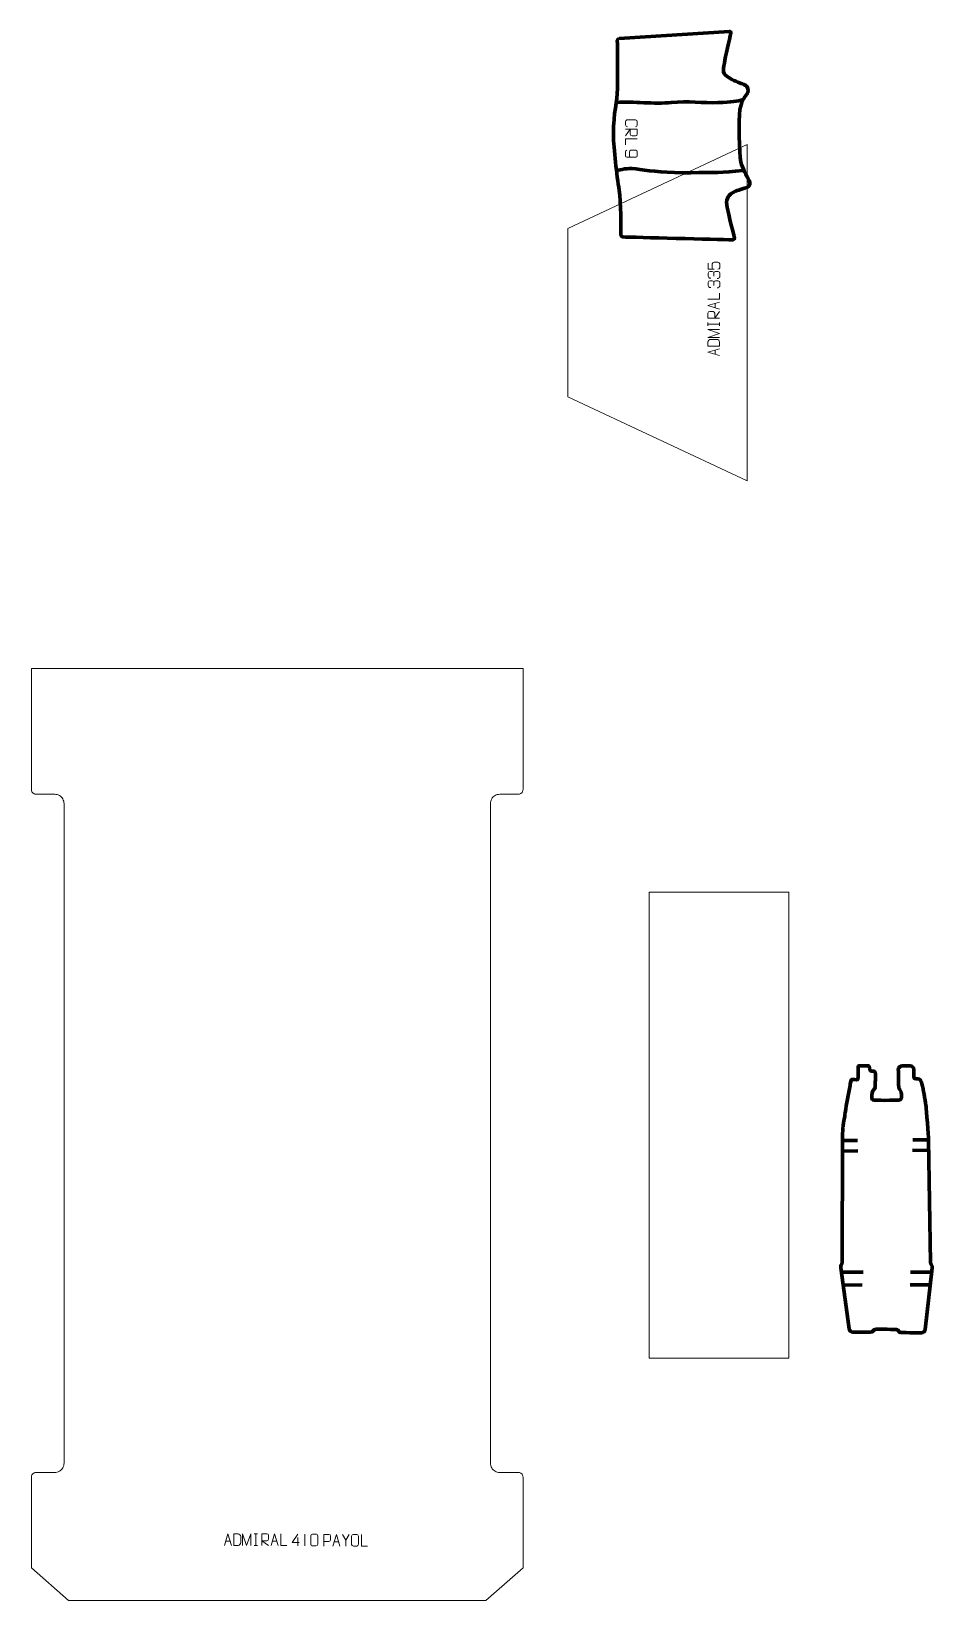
# Model space of a CAD drawing. Header units: millimetres. Extents: x 0 to 1934, y 0 to 3367.
import ezdxf

# ---------------------------------------------------------------- set-up
doc = ezdxf.new("R2010")
doc.units = ezdxf.units.MM

msp = doc.modelspace()

# ---------------------------------------------------------------- linework, layer by layer
at = {"layer": 'layer 1', "color": 250, "lineweight": 9}
for points, knots in [([(1278.8, 3162.1), (1276.5, 3162.2), (1275, 3163.9), (1275, 3166.1), (1275, 3166.1), (1275, 3168.4), (1275, 3170.7), (1275, 3173.1), (1275, 3173.1), (1274.9, 3175), (1276.8, 3177), (1278.8, 3176.9), (1278.8, 3176.9), (1284.6, 3176.9), (1290.3, 3176.9), (1296.1, 3176.9), (1296.1, 3176.9), (1298.2, 3176.9), (1300, 3175.2), (1300, 3173), (1300, 3173), (1300, 3170.7), (1300, 3168.4), (1300, 3166.1), (1300, 3166.1), (1300, 3164.1), (1298.5, 3162.1), (1296.1, 3162.1)], [0, 0, 0, 0, 0.125, 0.125, 0.125, 0.125, 0.25, 0.25, 0.25, 0.25, 0.375, 0.375, 0.375, 0.375, 0.5, 0.5, 0.5, 0.5, 0.625, 0.625, 0.625, 0.625, 0.75, 0.75, 0.75, 0.75, 1, 1, 1, 1]), ([(1275, 3156.9), (1275, 3156.9), (1299.9, 3156.9), (1299.9, 3156.9), (1299.9, 3156.9), (1299.9, 3153.3), (1299.9, 3149.7), (1299.9, 3146.2), (1299.9, 3146.2), (1299.9, 3143.8), (1298.4, 3142.3), (1296, 3142.3), (1296, 3142.3), (1294, 3142.3), (1290.9, 3142.3), (1288.9, 3142.3), (1288.9, 3142.3), (1287, 3142.3), (1285.1, 3144.1), (1285.1, 3146.1), (1285.1, 3146.1), (1285.1, 3146.1), (1285.1, 3156.9), (1285.1, 3156.9), (1285.1, 3156.9), (1285.1, 3156.9), (1275, 3142.3), (1275, 3142.3)], [0, 0, 0, 0, 0.125, 0.125, 0.125, 0.125, 0.25, 0.25, 0.25, 0.25, 0.375, 0.375, 0.375, 0.375, 0.5, 0.5, 0.5, 0.5, 0.625, 0.625, 0.625, 0.625, 0.75, 0.75, 0.75, 0.75, 1, 1, 1, 1]), ([(1275, 3123.1), (1275, 3123.1), (1275, 3136.1), (1275, 3136.1), (1275, 3136.1), (1275, 3136.1), (1299.9, 3136.1), (1299.9, 3136.1)], [0, 0, 0, 0, 0.333333, 0.333333, 0.333333, 0.333333, 1, 1, 1, 1]), ([(1277.9, 3111.5), (1276.6, 3111.5), (1274.9, 3110.1), (1275, 3108.6), (1275, 3108.6), (1275, 3105.6), (1275, 3102.6), (1275, 3099.6), (1275, 3099.6), (1274.9, 3098.4), (1276.4, 3096.7), (1277.9, 3096.7), (1277.9, 3096.7), (1284.3, 3096.7), (1290.6, 3096.7), (1297, 3096.7), (1297, 3096.7), (1298.2, 3096.7), (1299.9, 3098.4), (1300, 3099.6), (1300, 3099.6), (1300, 3102.6), (1300, 3105.6), (1300, 3108.6), (1300, 3108.6), (1299.9, 3109.8), (1298.3, 3111.5), (1297, 3111.5), (1297, 3111.5), (1293.4, 3111.5), (1289.8, 3111.5), (1286.2, 3111.5), (1286.2, 3111.5), (1284.8, 3111.5), (1283.3, 3109.9), (1283.3, 3108.6), (1283.3, 3108.6), (1283.3, 3105.6), (1283.3, 3102.6), (1283.3, 3099.6), (1283.3, 3099.6), (1283.3, 3098.3), (1284.8, 3096.6), (1286.3, 3096.7)], [0, 0, 0, 0, 0.083333, 0.083333, 0.083333, 0.083333, 0.166667, 0.166667, 0.166667, 0.166667, 0.25, 0.25, 0.25, 0.25, 0.333333, 0.333333, 0.333333, 0.333333, 0.416667, 0.416667, 0.416667, 0.416667, 0.5, 0.5, 0.5, 0.5, 0.583333, 0.583333, 0.583333, 0.583333, 0.666667, 0.666667, 0.666667, 0.666667, 0.75, 0.75, 0.75, 0.75, 0.833333, 0.833333, 0.833333, 0.833333, 1, 1, 1, 1]), ([(1452.6, 2869.3), (1452.6, 2869.3), (1452.6, 2856.4), (1452.6, 2856.4), (1452.6, 2856.4), (1456.8, 2856.4), (1461, 2856.4), (1465.2, 2856.4), (1465.2, 2856.4), (1461.9, 2856.4), (1460.9, 2858), (1460.8, 2860.8), (1460.8, 2860.8), (1460.8, 2863.3), (1460.8, 2865.7), (1460.8, 2868.2), (1460.8, 2868.2), (1460.8, 2869.8), (1463.2, 2871.3), (1465.2, 2871.3), (1465.2, 2871.3), (1467.8, 2871.3), (1470.4, 2871.3), (1473, 2871.3), (1473, 2871.3), (1475, 2871.4), (1477.4, 2869.9), (1477.5, 2868.2), (1477.5, 2868.2), (1477.5, 2866.3), (1477.5, 2861.4), (1477.5, 2859.4), (1477.5, 2859.4), (1477.5, 2857.6), (1475.5, 2856.5), (1473, 2856.5)], [0, 0, 0, 0, 0.1, 0.1, 0.1, 0.1, 0.2, 0.2, 0.2, 0.2, 0.3, 0.3, 0.3, 0.3, 0.4, 0.4, 0.4, 0.4, 0.5, 0.5, 0.5, 0.5, 0.6, 0.6, 0.6, 0.6, 0.7, 0.7, 0.7, 0.7, 0.8, 0.8, 0.8, 0.8, 1, 1, 1, 1]), ([(1458.2, 2836.9), (1458.2, 2836.9), (1456.3, 2836.9), (1456.3, 2836.9), (1456.3, 2836.9), (1454.6, 2836.9), (1452.5, 2839.5), (1452.5, 2841.6), (1452.5, 2841.6), (1452.5, 2843.6), (1452.5, 2845.7), (1452.5, 2847.8), (1452.5, 2847.8), (1452.5, 2850), (1454.3, 2851.6), (1456.2, 2851.6), (1456.2, 2851.6), (1457.7, 2851.6), (1459.1, 2851.6), (1460.5, 2851.6), (1460.5, 2851.6), (1462.2, 2851.6), (1464.4, 2850), (1464.4, 2847.8), (1464.4, 2847.8), (1464.4, 2850), (1466.2, 2851.6), (1468.3, 2851.6), (1468.3, 2851.6), (1470.1, 2851.6), (1471.9, 2851.6), (1473.6, 2851.6), (1473.6, 2851.6), (1475.7, 2851.6), (1477.5, 2849.6), (1477.5, 2847.8), (1477.5, 2847.8), (1477.5, 2845.7), (1477.5, 2843.6), (1477.5, 2841.6), (1477.5, 2841.6), (1477.4, 2839.4), (1475, 2836.9), (1473.6, 2836.8), (1473.6, 2836.8), (1473.6, 2836.8), (1471.7, 2836.8), (1471.7, 2836.8)], [0, 0, 0, 0, 0.076923, 0.076923, 0.076923, 0.076923, 0.153846, 0.153846, 0.153846, 0.153846, 0.230769, 0.230769, 0.230769, 0.230769, 0.307692, 0.307692, 0.307692, 0.307692, 0.384615, 0.384615, 0.384615, 0.384615, 0.461538, 0.461538, 0.461538, 0.461538, 0.538462, 0.538462, 0.538462, 0.538462, 0.615385, 0.615385, 0.615385, 0.615385, 0.692308, 0.692308, 0.692308, 0.692308, 0.769231, 0.769231, 0.769231, 0.769231, 0.846154, 0.846154, 0.846154, 0.846154, 1, 1, 1, 1]), ([(1458.2, 2816.9), (1458.2, 2816.9), (1456.3, 2816.9), (1456.3, 2816.9), (1456.3, 2816.9), (1454.6, 2816.9), (1452.5, 2819.5), (1452.5, 2821.6), (1452.5, 2821.6), (1452.5, 2823.6), (1452.5, 2825.7), (1452.5, 2827.8), (1452.5, 2827.8), (1452.5, 2830), (1454.3, 2831.6), (1456.2, 2831.6), (1456.2, 2831.6), (1457.7, 2831.6), (1459.1, 2831.6), (1460.5, 2831.6), (1460.5, 2831.6), (1462.2, 2831.6), (1464.4, 2830), (1464.4, 2827.8), (1464.4, 2827.8), (1464.4, 2830), (1466.2, 2831.6), (1468.3, 2831.6), (1468.3, 2831.6), (1470.1, 2831.6), (1471.9, 2831.6), (1473.6, 2831.6), (1473.6, 2831.6), (1475.7, 2831.6), (1477.5, 2829.6), (1477.5, 2827.8), (1477.5, 2827.8), (1477.5, 2825.7), (1477.5, 2823.6), (1477.5, 2821.6), (1477.5, 2821.6), (1477.4, 2819.4), (1475, 2816.9), (1473.6, 2816.8), (1473.6, 2816.8), (1473.6, 2816.8), (1471.7, 2816.8), (1471.7, 2816.8)], [0, 0, 0, 0, 0.076923, 0.076923, 0.076923, 0.076923, 0.153846, 0.153846, 0.153846, 0.153846, 0.230769, 0.230769, 0.230769, 0.230769, 0.307692, 0.307692, 0.307692, 0.307692, 0.384615, 0.384615, 0.384615, 0.384615, 0.461538, 0.461538, 0.461538, 0.461538, 0.538462, 0.538462, 0.538462, 0.538462, 0.615385, 0.615385, 0.615385, 0.615385, 0.692308, 0.692308, 0.692308, 0.692308, 0.769231, 0.769231, 0.769231, 0.769231, 0.846154, 0.846154, 0.846154, 0.846154, 1, 1, 1, 1]), ([(1476.7, 2804.9), (1476.7, 2804.9), (1476.7, 2792), (1476.7, 2792), (1476.7, 2792), (1476.7, 2792), (1451.8, 2792), (1451.8, 2792)], [0, 0, 0, 0, 0.333333, 0.333333, 0.333333, 0.333333, 1, 1, 1, 1]), ([(1476.7, 2771), (1476.7, 2771), (1451.8, 2778.3), (1451.8, 2778.3), (1451.8, 2778.3), (1451.8, 2778.3), (1476.7, 2785.9), (1476.7, 2785.9)], [0, 0, 0, 0, 0.333333, 0.333333, 0.333333, 0.333333, 1, 1, 1, 1]), ([(1476.7, 2751.1), (1476.7, 2751.1), (1451.8, 2751.1), (1451.8, 2751.1), (1451.8, 2751.1), (1451.8, 2754.7), (1451.8, 2758.3), (1451.8, 2761.9), (1451.8, 2761.9), (1451.8, 2764.2), (1453.3, 2765.8), (1455.7, 2765.8), (1455.7, 2765.8), (1457.7, 2765.8), (1460.7, 2765.8), (1462.8, 2765.8), (1462.8, 2765.8), (1464.7, 2765.8), (1466.6, 2763.9), (1466.6, 2761.9), (1466.6, 2761.9), (1466.6, 2761.9), (1466.6, 2751.1), (1466.6, 2751.1), (1466.6, 2751.1), (1466.6, 2751.1), (1476.7, 2765.7), (1476.7, 2765.7)], [0, 0, 0, 0, 0.125, 0.125, 0.125, 0.125, 0.25, 0.25, 0.25, 0.25, 0.375, 0.375, 0.375, 0.375, 0.5, 0.5, 0.5, 0.5, 0.625, 0.625, 0.625, 0.625, 0.75, 0.75, 0.75, 0.75, 1, 1, 1, 1]), ([(1476.7, 2709.6), (1476.7, 2709.6), (1451.8, 2709.6), (1451.8, 2709.6), (1451.8, 2709.6), (1451.8, 2709.6), (1476.7, 2718.5), (1476.7, 2718.5), (1476.7, 2718.5), (1476.7, 2718.5), (1451.8, 2727.3), (1451.8, 2727.3), (1451.8, 2727.3), (1451.8, 2727.3), (1476.7, 2727.3), (1476.7, 2727.3)], [0, 0, 0, 0, 0.2, 0.2, 0.2, 0.2, 0.4, 0.4, 0.4, 0.4, 0.6, 0.6, 0.6, 0.6, 1, 1, 1, 1]), ([(1476.7, 2691), (1476.7, 2693.4), (1476.7, 2698.3), (1476.7, 2700.6), (1476.7, 2700.6), (1476.8, 2702.6), (1473.3, 2705.9), (1471.3, 2705.9), (1471.3, 2705.9), (1465.5, 2705.9), (1463.3, 2705.9), (1457.5, 2705.9), (1457.5, 2705.9), (1455.4, 2705.9), (1451.7, 2702.5), (1451.8, 2700.3), (1451.8, 2700.3), (1451.8, 2698), (1451.8, 2693.3), (1451.8, 2691), (1451.8, 2691), (1457.5, 2691), (1470.9, 2691), (1476.7, 2691)], [0, 0, 0, 0, 0.142857, 0.142857, 0.142857, 0.142857, 0.285714, 0.285714, 0.285714, 0.285714, 0.428571, 0.428571, 0.428571, 0.428571, 0.571429, 0.571429, 0.571429, 0.571429, 0.714286, 0.714286, 0.714286, 0.714286, 1, 1, 1, 1]), ([(1476.7, 2671), (1476.7, 2671), (1451.8, 2678.3), (1451.8, 2678.3), (1451.8, 2678.3), (1451.8, 2678.3), (1476.7, 2685.9), (1476.7, 2685.9)], [0, 0, 0, 0, 0.333333, 0.333333, 0.333333, 0.333333, 1, 1, 1, 1]), ([(414.3, 118.5), (414.3, 118.5), (421.7, 143.5), (421.7, 143.5), (421.7, 143.5), (421.7, 143.5), (429.2, 118.5), (429.2, 118.5)], [0, 0, 0, 0, 0.333333, 0.333333, 0.333333, 0.333333, 1, 1, 1, 1]), ([(434.4, 118.5), (436.7, 118.5), (441.7, 118.5), (444, 118.5), (444, 118.5), (445.9, 118.4), (449.2, 121.9), (449.2, 124), (449.2, 124), (449.2, 129.7), (449.2, 131.9), (449.2, 137.7), (449.2, 137.7), (449.2, 139.8), (445.8, 143.5), (443.7, 143.5), (443.7, 143.5), (441.4, 143.5), (436.6, 143.5), (434.3, 143.5), (434.3, 143.5), (434.3, 137.7), (434.4, 124.3), (434.4, 118.5)], [0, 0, 0, 0, 0.142857, 0.142857, 0.142857, 0.142857, 0.285714, 0.285714, 0.285714, 0.285714, 0.428571, 0.428571, 0.428571, 0.428571, 0.571429, 0.571429, 0.571429, 0.571429, 0.714286, 0.714286, 0.714286, 0.714286, 1, 1, 1, 1]), ([(452.9, 118.5), (452.9, 118.5), (452.9, 143.5), (452.9, 143.5), (452.9, 143.5), (452.9, 143.5), (461.9, 118.5), (461.9, 118.5), (461.9, 118.5), (461.9, 118.5), (470.6, 143.5), (470.6, 143.5), (470.6, 143.5), (470.6, 143.5), (470.6, 118.5), (470.6, 118.5)], [0, 0, 0, 0, 0.2, 0.2, 0.2, 0.2, 0.4, 0.4, 0.4, 0.4, 0.6, 0.6, 0.6, 0.6, 1, 1, 1, 1]), ([(494.4, 118.5), (494.4, 118.5), (494.4, 143.5), (494.4, 143.5), (494.4, 143.5), (498, 143.5), (501.6, 143.5), (505.2, 143.5), (505.2, 143.5), (507.6, 143.4), (509.1, 141.9), (509.1, 139.6), (509.1, 139.6), (509.1, 137.5), (509.1, 134.5), (509.1, 132.4), (509.1, 132.4), (509.1, 130.6), (507.3, 128.6), (505.3, 128.6), (505.3, 128.6), (505.3, 128.6), (494.4, 128.6), (494.4, 128.6), (494.4, 128.6), (494.4, 128.6), (509.1, 118.5), (509.1, 118.5)], [0, 0, 0, 0, 0.125, 0.125, 0.125, 0.125, 0.25, 0.25, 0.25, 0.25, 0.375, 0.375, 0.375, 0.375, 0.5, 0.5, 0.5, 0.5, 0.625, 0.625, 0.625, 0.625, 0.75, 0.75, 0.75, 0.75, 1, 1, 1, 1]), ([(514.3, 118.5), (514.3, 118.5), (521.7, 143.5), (521.7, 143.5), (521.7, 143.5), (521.7, 143.5), (529.2, 118.5), (529.2, 118.5)], [0, 0, 0, 0, 0.333333, 0.333333, 0.333333, 0.333333, 1, 1, 1, 1]), ([(548.2, 118.5), (548.2, 118.5), (535.3, 118.5), (535.3, 118.5), (535.3, 118.5), (535.3, 118.5), (535.3, 143.5), (535.3, 143.5)], [0, 0, 0, 0, 0.333333, 0.333333, 0.333333, 0.333333, 1, 1, 1, 1]), ([(574.5, 124.5), (574.5, 124.5), (559.7, 124.5), (559.7, 124.5), (559.7, 124.5), (559.7, 124.5), (571.5, 142.5), (571.5, 142.5)], [0, 0, 0, 0, 0.333333, 0.333333, 0.333333, 0.333333, 1, 1, 1, 1]), ([(603.5, 142.5), (605.9, 142.5), (608.2, 142.5), (610.6, 142.5), (610.6, 142.5), (612.6, 142.6), (614.6, 141.1), (614.6, 138.6), (614.6, 138.6), (614.6, 132.9), (614.6, 127.1), (614.6, 121.4), (614.6, 121.4), (614.5, 119), (612.8, 117.5), (610.6, 117.5), (610.6, 117.5), (608.2, 117.5), (605.9, 117.5), (603.5, 117.5), (603.5, 117.5), (601.5, 117.4), (599.5, 119.3), (599.5, 121.3), (599.5, 121.3), (599.5, 127.1), (599.5, 132.9), (599.5, 138.7), (599.5, 138.7), (599.5, 140.8), (601.3, 142.5), (603.5, 142.5)], [0, 0, 0, 0, 0.111111, 0.111111, 0.111111, 0.111111, 0.222222, 0.222222, 0.222222, 0.222222, 0.333333, 0.333333, 0.333333, 0.333333, 0.444444, 0.444444, 0.444444, 0.444444, 0.555556, 0.555556, 0.555556, 0.555556, 0.666667, 0.666667, 0.666667, 0.666667, 0.777778, 0.777778, 0.777778, 0.777778, 1, 1, 1, 1]), ([(627.3, 116.9), (627.3, 116.9), (627.3, 141.9), (627.3, 141.9), (627.3, 141.9), (630.9, 141.9), (634.5, 141.9), (638.1, 141.9), (638.1, 141.9), (640.4, 141.9), (642, 140.4), (642, 138), (642, 138), (642, 136), (642, 132.9), (642, 130.9), (642, 130.9), (642, 129), (640.1, 127.1), (638.1, 127), (638.1, 127), (638.1, 127), (627.3, 127), (627.3, 127)], [0, 0, 0, 0, 0.142857, 0.142857, 0.142857, 0.142857, 0.285714, 0.285714, 0.285714, 0.285714, 0.428571, 0.428571, 0.428571, 0.428571, 0.571429, 0.571429, 0.571429, 0.571429, 0.714286, 0.714286, 0.714286, 0.714286, 1, 1, 1, 1]), ([(647.2, 116.9), (647.2, 116.9), (654.5, 141.9), (654.5, 141.9), (654.5, 141.9), (654.5, 141.9), (662.1, 116.9), (662.1, 116.9)], [0, 0, 0, 0, 0.333333, 0.333333, 0.333333, 0.333333, 1, 1, 1, 1]), ([(682, 141.9), (682, 141.9), (674.6, 130), (674.6, 130), (674.6, 130), (674.6, 130), (674.6, 116.9), (674.6, 116.9)], [0, 0, 0, 0, 0.333333, 0.333333, 0.333333, 0.333333, 1, 1, 1, 1]), ([(691.1, 141.9), (693.4, 141.9), (695.8, 141.9), (698.1, 141.9), (698.1, 141.9), (700, 141.9), (702, 140.4), (702.1, 138), (702.1, 138), (702.1, 132.3), (702.1, 126.5), (702.1, 120.8), (702.1, 120.8), (701.9, 118.4), (700.2, 117), (698.1, 116.9), (698.1, 116.9), (695.8, 116.9), (693.4, 116.9), (691.1, 116.9), (691.1, 116.9), (689.2, 116.8), (687.2, 118.7), (687.2, 120.7), (687.2, 120.7), (687.2, 126.5), (687.2, 132.3), (687.2, 138), (687.2, 138), (687.2, 140.2), (689, 141.9), (691.1, 141.9)], [0, 0, 0, 0, 0.111111, 0.111111, 0.111111, 0.111111, 0.222222, 0.222222, 0.222222, 0.222222, 0.333333, 0.333333, 0.333333, 0.333333, 0.444444, 0.444444, 0.444444, 0.444444, 0.555556, 0.555556, 0.555556, 0.555556, 0.666667, 0.666667, 0.666667, 0.666667, 0.777778, 0.777778, 0.777778, 0.777778, 1, 1, 1, 1]), ([(721.1, 116.9), (721.1, 116.9), (708.2, 116.9), (708.2, 116.9), (708.2, 116.9), (708.2, 116.9), (708.2, 141.9), (708.2, 141.9)], [0, 0, 0, 0, 0.333333, 0.333333, 0.333333, 0.333333, 1, 1, 1, 1])]:
    msp.add_open_spline(points, degree=3, knots=knots, dxfattribs=at)
at = {"layer": 'layer 1', "color": 242, "lineweight": 9}
for points, knots in [([(1151, 2582.4), (1151, 2582.4), (1151, 2943.9), (1151, 2943.9), (1151, 2943.9), (1151, 2943.9), (1536, 3124.1), (1536, 3124.1), (1536, 3124.1), (1536, 3124.1), (1536, 2402.2), (1536, 2402.2), (1536, 2402.2), (1536, 2402.2), (1151, 2582.4), (1151, 2582.4)], [0, 0, 0, 0, 0.2, 0.2, 0.2, 0.2, 0.4, 0.4, 0.4, 0.4, 0.6, 0.6, 0.6, 0.6, 1, 1, 1, 1]), ([(1050, 273.7), (1050, 273.7), (1051.1, 272.9), (1051.1, 272.9), (1051.1, 272.9), (1051.1, 272.9), (1052.1, 272.1), (1052.1, 272.1), (1052.1, 272.1), (1052.1, 272.1), (1052.9, 271.1), (1052.9, 271.1), (1052.9, 271.1), (1052.9, 271.1), (1053.7, 270), (1053.7, 270), (1053.7, 270), (1053.7, 270), (1054.2, 268.8), (1054.2, 268.8), (1054.2, 268.8), (1054.2, 268.8), (1054.7, 267.6), (1054.7, 267.6), (1054.7, 267.6), (1054.7, 267.6), (1054.9, 266.3), (1054.9, 266.3), (1054.9, 266.3), (1054.9, 266.3), (1055, 265), (1055, 265), (1055, 265), (1055, 265), (1055, 70), (1055, 70), (1055, 70), (1055, 70), (975, 0), (975, 0), (975, 0), (975, 0), (80, 0), (80, 0), (80, 0), (80, 0), (0, 70), (0, 70), (0, 70), (0, 70), (0, 265), (0, 265), (0, 265), (0, 265), (0.1, 266.3), (0.1, 266.3), (0.1, 266.3), (0.1, 266.3), (0.3, 267.6), (0.3, 267.6), (0.3, 267.6), (0.3, 267.6), (0.8, 268.8), (0.8, 268.8), (0.8, 268.8), (0.8, 268.8), (1.3, 270), (1.3, 270), (1.3, 270), (1.3, 270), (2.1, 271.1), (2.1, 271.1), (2.1, 271.1), (2.1, 271.1), (2.9, 272.1), (2.9, 272.1), (2.9, 272.1), (2.9, 272.1), (3.9, 272.9), (3.9, 272.9), (3.9, 272.9), (3.9, 272.9), (5, 273.7), (5, 273.7), (5, 273.7), (5, 273.7), (6.2, 274.2), (6.2, 274.2), (6.2, 274.2), (6.2, 274.2), (7.4, 274.7), (7.4, 274.7), (7.4, 274.7), (7.4, 274.7), (8.7, 274.9), (8.7, 274.9), (8.7, 274.9), (8.7, 274.9), (10, 275), (10, 275), (10, 275), (10, 275), (50, 275), (50, 275), (50, 275), (50, 275), (52.6, 275.2), (52.6, 275.2), (52.6, 275.2), (52.6, 275.2), (55.2, 275.7), (55.2, 275.7), (55.2, 275.7), (55.2, 275.7), (57.7, 276.5), (57.7, 276.5), (57.7, 276.5), (57.7, 276.5), (60, 277.7), (60, 277.7), (60, 277.7), (60, 277.7), (62.2, 279.1), (62.2, 279.1), (62.2, 279.1), (62.2, 279.1), (64.1, 280.9), (64.1, 280.9), (64.1, 280.9), (64.1, 280.9), (65.9, 282.8), (65.9, 282.8), (65.9, 282.8), (65.9, 282.8), (67.3, 285), (67.3, 285), (67.3, 285), (67.3, 285), (68.5, 287.3), (68.5, 287.3), (68.5, 287.3), (68.5, 287.3), (69.3, 289.8), (69.3, 289.8), (69.3, 289.8), (69.3, 289.8), (69.8, 292.4), (69.8, 292.4), (69.8, 292.4), (69.8, 292.4), (70, 295), (70, 295), (70, 295), (70, 295), (70, 1710), (70, 1710), (70, 1710), (70, 1710), (69.8, 1712.6), (69.8, 1712.6), (69.8, 1712.6), (69.8, 1712.6), (69.3, 1715.2), (69.3, 1715.2), (69.3, 1715.2), (69.3, 1715.2), (68.5, 1717.6), (68.5, 1717.6), (68.5, 1717.6), (68.5, 1717.6), (67.3, 1720), (67.3, 1720), (67.3, 1720), (67.3, 1720), (65.9, 1722.1), (65.9, 1722.1), (65.9, 1722.1), (65.9, 1722.1), (64.2, 1724.1), (64.2, 1724.1), (64.2, 1724.1), (64.2, 1724.1), (62.2, 1725.8), (62.2, 1725.8), (62.2, 1725.8), (62.2, 1725.8), (60.1, 1727.3), (60.1, 1727.3), (60.1, 1727.3), (60.1, 1727.3), (57.7, 1728.4), (57.7, 1728.4), (57.7, 1728.4), (57.7, 1728.4), (55.3, 1729.3), (55.3, 1729.3), (55.3, 1729.3), (55.3, 1729.3), (52.7, 1729.8), (52.7, 1729.8), (52.7, 1729.8), (52.7, 1729.8), (50.1, 1730), (50.1, 1730), (50.1, 1730), (50.1, 1730), (10, 1730), (10, 1730), (10, 1730), (10, 1730), (8.7, 1730.1), (8.7, 1730.1), (8.7, 1730.1), (8.7, 1730.1), (7.4, 1730.3), (7.4, 1730.3), (7.4, 1730.3), (7.4, 1730.3), (6.2, 1730.8), (6.2, 1730.8), (6.2, 1730.8), (6.2, 1730.8), (5, 1731.3), (5, 1731.3), (5, 1731.3), (5, 1731.3), (3.9, 1732.1), (3.9, 1732.1), (3.9, 1732.1), (3.9, 1732.1), (2.9, 1732.9), (2.9, 1732.9), (2.9, 1732.9), (2.9, 1732.9), (2.1, 1733.9), (2.1, 1733.9), (2.1, 1733.9), (2.1, 1733.9), (1.3, 1735), (1.3, 1735), (1.3, 1735), (1.3, 1735), (0.8, 1736.2), (0.8, 1736.2), (0.8, 1736.2), (0.8, 1736.2), (0.3, 1737.4), (0.3, 1737.4), (0.3, 1737.4), (0.3, 1737.4), (0.1, 1738.7), (0.1, 1738.7), (0.1, 1738.7), (0.1, 1738.7), (0, 1740), (0, 1740), (0, 1740), (0, 1740), (0, 2000), (0, 2000), (0, 2000), (0, 2000), (1055, 2000), (1055, 2000), (1055, 2000), (1055, 2000), (1055, 1740), (1055, 1740), (1055, 1740), (1055, 1740), (1054.9, 1738.7), (1054.9, 1738.7), (1054.9, 1738.7), (1054.9, 1738.7), (1054.7, 1737.4), (1054.7, 1737.4), (1054.7, 1737.4), (1054.7, 1737.4), (1054.2, 1736.2), (1054.2, 1736.2), (1054.2, 1736.2), (1054.2, 1736.2), (1053.7, 1735), (1053.7, 1735), (1053.7, 1735), (1053.7, 1735), (1052.9, 1733.9), (1052.9, 1733.9), (1052.9, 1733.9), (1052.9, 1733.9), (1052.1, 1732.9), (1052.1, 1732.9), (1052.1, 1732.9), (1052.1, 1732.9), (1051.1, 1732.1), (1051.1, 1732.1), (1051.1, 1732.1), (1051.1, 1732.1), (1050, 1731.3), (1050, 1731.3), (1050, 1731.3), (1050, 1731.3), (1048.8, 1730.8), (1048.8, 1730.8), (1048.8, 1730.8), (1048.8, 1730.8), (1047.6, 1730.3), (1047.6, 1730.3), (1047.6, 1730.3), (1047.6, 1730.3), (1046.3, 1730.1), (1046.3, 1730.1), (1046.3, 1730.1), (1046.3, 1730.1), (1045, 1730), (1045, 1730), (1045, 1730), (1045, 1730), (1004.9, 1730), (1004.9, 1730), (1004.9, 1730), (1004.9, 1730), (1002.3, 1729.8), (1002.3, 1729.8), (1002.3, 1729.8), (1002.3, 1729.8), (999.7, 1729.3), (999.7, 1729.3), (999.7, 1729.3), (999.7, 1729.3), (997.3, 1728.4), (997.3, 1728.4), (997.3, 1728.4), (997.3, 1728.4), (994.9, 1727.3), (994.9, 1727.3), (994.9, 1727.3), (994.9, 1727.3), (992.8, 1725.8), (992.8, 1725.8), (992.8, 1725.8), (992.8, 1725.8), (990.8, 1724.1), (990.8, 1724.1), (990.8, 1724.1), (990.8, 1724.1), (989.1, 1722.1), (989.1, 1722.1), (989.1, 1722.1), (989.1, 1722.1), (987.7, 1720), (987.7, 1720), (987.7, 1720), (987.7, 1720), (986.5, 1717.6), (986.5, 1717.6), (986.5, 1717.6), (986.5, 1717.6), (985.7, 1715.2), (985.7, 1715.2), (985.7, 1715.2), (985.7, 1715.2), (985.2, 1712.6), (985.2, 1712.6), (985.2, 1712.6), (985.2, 1712.6), (985, 1710), (985, 1710), (985, 1710), (985, 1710), (985, 295), (985, 295), (985, 295), (985, 295), (985.2, 292.4), (985.2, 292.4), (985.2, 292.4), (985.2, 292.4), (985.7, 289.8), (985.7, 289.8), (985.7, 289.8), (985.7, 289.8), (986.5, 287.3), (986.5, 287.3), (986.5, 287.3), (986.5, 287.3), (987.7, 285), (987.7, 285), (987.7, 285), (987.7, 285), (989.1, 282.8), (989.1, 282.8), (989.1, 282.8), (989.1, 282.8), (990.9, 280.9), (990.9, 280.9), (990.9, 280.9), (990.9, 280.9), (992.8, 279.1), (992.8, 279.1), (992.8, 279.1), (992.8, 279.1), (995, 277.7), (995, 277.7), (995, 277.7), (995, 277.7), (997.3, 276.5), (997.3, 276.5), (997.3, 276.5), (997.3, 276.5), (999.8, 275.7), (999.8, 275.7), (999.8, 275.7), (999.8, 275.7), (1002.4, 275.2), (1002.4, 275.2), (1002.4, 275.2), (1002.4, 275.2), (1005, 275), (1005, 275), (1005, 275), (1005, 275), (1045, 275), (1045, 275), (1045, 275), (1045, 275), (1046.3, 274.9), (1046.3, 274.9), (1046.3, 274.9), (1046.3, 274.9), (1047.6, 274.7), (1047.6, 274.7), (1047.6, 274.7), (1047.6, 274.7), (1048.8, 274.2), (1048.8, 274.2), (1048.8, 274.2), (1048.8, 274.2), (1050, 273.7), (1050, 273.7)], [0, 0, 0, 0, 0.009009, 0.009009, 0.009009, 0.009009, 0.018018, 0.018018, 0.018018, 0.018018, 0.027027, 0.027027, 0.027027, 0.027027, 0.036036, 0.036036, 0.036036, 0.036036, 0.045045, 0.045045, 0.045045, 0.045045, 0.054054, 0.054054, 0.054054, 0.054054, 0.063063, 0.063063, 0.063063, 0.063063, 0.072072, 0.072072, 0.072072, 0.072072, 0.081081, 0.081081, 0.081081, 0.081081, 0.09009, 0.09009, 0.09009, 0.09009, 0.099099, 0.099099, 0.099099, 0.099099, 0.108108, 0.108108, 0.108108, 0.108108, 0.117117, 0.117117, 0.117117, 0.117117, 0.126126, 0.126126, 0.126126, 0.126126, 0.135135, 0.135135, 0.135135, 0.135135, 0.144144, 0.144144, 0.144144, 0.144144, 0.153153, 0.153153, 0.153153, 0.153153, 0.162162, 0.162162, 0.162162, 0.162162, 0.171171, 0.171171, 0.171171, 0.171171, 0.18018, 0.18018, 0.18018, 0.18018, 0.189189, 0.189189, 0.189189, 0.189189, 0.198198, 0.198198, 0.198198, 0.198198, 0.207207, 0.207207, 0.207207, 0.207207, 0.216216, 0.216216, 0.216216, 0.216216, 0.225225, 0.225225, 0.225225, 0.225225, 0.234234, 0.234234, 0.234234, 0.234234, 0.243243, 0.243243, 0.243243, 0.243243, 0.252252, 0.252252, 0.252252, 0.252252, 0.261261, 0.261261, 0.261261, 0.261261, 0.27027, 0.27027, 0.27027, 0.27027, 0.279279, 0.279279, 0.279279, 0.279279, 0.288288, 0.288288, 0.288288, 0.288288, 0.297297, 0.297297, 0.297297, 0.297297, 0.306306, 0.306306, 0.306306, 0.306306, 0.315315, 0.315315, 0.315315, 0.315315, 0.324324, 0.324324, 0.324324, 0.324324, 0.333333, 0.333333, 0.333333, 0.333333, 0.342342, 0.342342, 0.342342, 0.342342, 0.351351, 0.351351, 0.351351, 0.351351, 0.36036, 0.36036, 0.36036, 0.36036, 0.369369, 0.369369, 0.369369, 0.369369, 0.378378, 0.378378, 0.378378, 0.378378, 0.387387, 0.387387, 0.387387, 0.387387, 0.396396, 0.396396, 0.396396, 0.396396, 0.405405, 0.405405, 0.405405, 0.405405, 0.414414, 0.414414, 0.414414, 0.414414, 0.423423, 0.423423, 0.423423, 0.423423, 0.432432, 0.432432, 0.432432, 0.432432, 0.441441, 0.441441, 0.441441, 0.441441, 0.45045, 0.45045, 0.45045, 0.45045, 0.459459, 0.459459, 0.459459, 0.459459, 0.468468, 0.468468, 0.468468, 0.468468, 0.477477, 0.477477, 0.477477, 0.477477, 0.486486, 0.486486, 0.486486, 0.486486, 0.495495, 0.495495, 0.495495, 0.495495, 0.504505, 0.504505, 0.504505, 0.504505, 0.513514, 0.513514, 0.513514, 0.513514, 0.522523, 0.522523, 0.522523, 0.522523, 0.531532, 0.531532, 0.531532, 0.531532, 0.540541, 0.540541, 0.540541, 0.540541, 0.54955, 0.54955, 0.54955, 0.54955, 0.558559, 0.558559, 0.558559, 0.558559, 0.567568, 0.567568, 0.567568, 0.567568, 0.576577, 0.576577, 0.576577, 0.576577, 0.585586, 0.585586, 0.585586, 0.585586, 0.594595, 0.594595, 0.594595, 0.594595, 0.603604, 0.603604, 0.603604, 0.603604, 0.612613, 0.612613, 0.612613, 0.612613, 0.621622, 0.621622, 0.621622, 0.621622, 0.630631, 0.630631, 0.630631, 0.630631, 0.63964, 0.63964, 0.63964, 0.63964, 0.648649, 0.648649, 0.648649, 0.648649, 0.657658, 0.657658, 0.657658, 0.657658, 0.666667, 0.666667, 0.666667, 0.666667, 0.675676, 0.675676, 0.675676, 0.675676, 0.684685, 0.684685, 0.684685, 0.684685, 0.693694, 0.693694, 0.693694, 0.693694, 0.702703, 0.702703, 0.702703, 0.702703, 0.711712, 0.711712, 0.711712, 0.711712, 0.720721, 0.720721, 0.720721, 0.720721, 0.72973, 0.72973, 0.72973, 0.72973, 0.738739, 0.738739, 0.738739, 0.738739, 0.747748, 0.747748, 0.747748, 0.747748, 0.756757, 0.756757, 0.756757, 0.756757, 0.765766, 0.765766, 0.765766, 0.765766, 0.774775, 0.774775, 0.774775, 0.774775, 0.783784, 0.783784, 0.783784, 0.783784, 0.792793, 0.792793, 0.792793, 0.792793, 0.801802, 0.801802, 0.801802, 0.801802, 0.810811, 0.810811, 0.810811, 0.810811, 0.81982, 0.81982, 0.81982, 0.81982, 0.828829, 0.828829, 0.828829, 0.828829, 0.837838, 0.837838, 0.837838, 0.837838, 0.846847, 0.846847, 0.846847, 0.846847, 0.855856, 0.855856, 0.855856, 0.855856, 0.864865, 0.864865, 0.864865, 0.864865, 0.873874, 0.873874, 0.873874, 0.873874, 0.882883, 0.882883, 0.882883, 0.882883, 0.891892, 0.891892, 0.891892, 0.891892, 0.900901, 0.900901, 0.900901, 0.900901, 0.90991, 0.90991, 0.90991, 0.90991, 0.918919, 0.918919, 0.918919, 0.918919, 0.927928, 0.927928, 0.927928, 0.927928, 0.936937, 0.936937, 0.936937, 0.936937, 0.945946, 0.945946, 0.945946, 0.945946, 0.954955, 0.954955, 0.954955, 0.954955, 0.963964, 0.963964, 0.963964, 0.963964, 0.972973, 0.972973, 0.972973, 0.972973, 0.981982, 0.981982, 0.981982, 0.981982, 1, 1, 1, 1]), ([(1325.3, 520), (1325.3, 520), (1325.3, 1520), (1325.3, 1520), (1325.3, 1520), (1325.3, 1520), (1625.3, 1520), (1625.3, 1520), (1625.3, 1520), (1625.3, 1520), (1625.3, 520), (1625.3, 520), (1625.3, 520), (1625.3, 520), (1325.3, 520), (1325.3, 520)], [0, 0, 0, 0, 0.2, 0.2, 0.2, 0.2, 0.4, 0.4, 0.4, 0.4, 0.6, 0.6, 0.6, 0.6, 1, 1, 1, 1])]:
    msp.add_open_spline(points, degree=3, knots=knots, dxfattribs=at)
at = {"layer": 'layer 1', "color": 250, "lineweight": 9}
for points in [[(1464.4, 2841.6), (1464.4, 2841.6), (1464.4, 2847.8), (1464.4, 2847.8)], [(1464.4, 2821.6), (1464.4, 2821.6), (1464.4, 2827.8), (1464.4, 2827.8)], [(1467.5, 2773.7), (1467.5, 2773.7), (1467.5, 2783.2), (1467.5, 2783.2)], [(1451.8, 2734.8), (1451.8, 2734.8), (1451.8, 2742), (1451.8, 2742)], [(1451.8, 2738.4), (1451.8, 2738.4), (1476.7, 2738.4), (1476.7, 2738.4)], [(1476.7, 2734.8), (1476.7, 2734.8), (1476.7, 2742), (1476.7, 2742)], [(1467.5, 2673.7), (1467.5, 2673.7), (1467.5, 2683.2), (1467.5, 2683.2)], [(478.2, 143.5), (478.2, 143.5), (485.4, 143.5), (485.4, 143.5)], [(481.8, 143.5), (481.8, 143.5), (481.8, 118.5), (481.8, 118.5)], [(571.5, 135.2), (571.5, 135.2), (571.5, 117.5), (571.5, 117.5)], [(587.1, 142.5), (587.1, 142.5), (587.1, 117.5), (587.1, 117.5)], [(674.6, 130), (674.6, 130), (667.3, 141.9), (667.3, 141.9)], [(417, 127.7), (417, 127.7), (426.5, 127.7), (426.5, 127.7)], [(478.2, 118.5), (478.2, 118.5), (485.4, 118.5), (485.4, 118.5)], [(517, 127.7), (517, 127.7), (526.5, 127.7), (526.5, 127.7)], [(649.9, 126.2), (649.9, 126.2), (659.4, 126.2), (659.4, 126.2)]]:
    msp.add_open_spline(points, degree=3, dxfattribs=at)
at = {"layer": 'layer 2', "color": 230, "lineweight": 200}
msp.add_open_spline([(1261.1, 3351.1), (1261.1, 3351.1), (1498, 3366.5), (1498, 3366.5), (1498, 3366.5), (1500.1, 3366.7), (1501.7, 3364.8), (1501.2, 3362.8), (1501.2, 3362.8), (1498.1, 3350.2), (1489, 3312.1), (1487.1, 3298.5), (1487.1, 3298.5), (1484.9, 3282.1), (1480.3, 3276.2), (1498.5, 3266.2), (1498.5, 3266.2), (1511, 3259.3), (1522.6, 3255), (1528.7, 3253), (1528.7, 3253), (1531.6, 3252), (1534.1, 3250.1), (1535.7, 3247.5), (1535.7, 3247.5), (1538.8, 3242.7), (1538.6, 3236.4), (1535, 3232), (1535, 3232), (1529.6, 3225.1), (1522.3, 3213.5), (1520.4, 3198.8), (1520.4, 3198.8), (1517.2, 3174.7), (1518.5, 3106.4), (1522.6, 3086.4), (1522.6, 3086.4), (1525.4, 3073), (1534, 3057.2), (1540.5, 3046.6), (1540.5, 3046.6), (1544, 3041), (1541.3, 3033.6), (1535, 3031.6), (1535, 3031.6), (1522, 3027.5), (1512.1, 3024.8), (1505.8, 3021.3), (1505.8, 3021.3), (1497.6, 3016.7), (1490.3, 3009.5), (1492.1, 2994.9), (1492.1, 2994.9), (1493.7, 2982.4), (1505.3, 2936.9), (1508.6, 2923.2), (1508.6, 2923.2), (1509, 2921.3), (1507.5, 2919.4), (1505.5, 2919.4), (1505.5, 2919.4), (1467.2, 2920.5), (1297.4, 2924.9), (1269, 2925.6), (1269, 2925.6), (1266.8, 2925.7), (1265, 2927.5), (1265, 2929.7), (1265, 2929.7), (1265.2, 2945), (1265.6, 2999.8), (1261.3, 3026.3), (1261.3, 3026.3), (1256.3, 3057.3), (1249.1, 3114.8), (1249.1, 3145), (1249.1, 3145), (1249.1, 3196.1), (1256.8, 3213.4), (1257.7, 3244.4), (1257.7, 3244.4), (1258.5, 3271.1), (1257.6, 3331.2), (1257.3, 3347), (1257.3, 3347), (1257.3, 3349.2), (1259, 3351), (1261.1, 3351.1)], degree=3, knots=[0, 0, 0, 0, 0.043478, 0.043478, 0.043478, 0.043478, 0.086957, 0.086957, 0.086957, 0.086957, 0.130435, 0.130435, 0.130435, 0.130435, 0.173913, 0.173913, 0.173913, 0.173913, 0.217391, 0.217391, 0.217391, 0.217391, 0.26087, 0.26087, 0.26087, 0.26087, 0.304348, 0.304348, 0.304348, 0.304348, 0.347826, 0.347826, 0.347826, 0.347826, 0.391304, 0.391304, 0.391304, 0.391304, 0.434783, 0.434783, 0.434783, 0.434783, 0.478261, 0.478261, 0.478261, 0.478261, 0.521739, 0.521739, 0.521739, 0.521739, 0.565217, 0.565217, 0.565217, 0.565217, 0.608696, 0.608696, 0.608696, 0.608696, 0.652174, 0.652174, 0.652174, 0.652174, 0.695652, 0.695652, 0.695652, 0.695652, 0.73913, 0.73913, 0.73913, 0.73913, 0.782609, 0.782609, 0.782609, 0.782609, 0.826087, 0.826087, 0.826087, 0.826087, 0.869565, 0.869565, 0.869565, 0.869565, 0.913043, 0.913043, 0.913043, 0.913043, 1, 1, 1, 1], dxfattribs=at)
at = {"layer": 'layer 2', "color": 242, "lineweight": 158}
msp.add_open_spline([(1885.6, 1147.3), (1885.6, 1147.3), (1868.3, 1147.2), (1868.3, 1147.2), (1868.3, 1147.2), (1863.8, 1147.2), (1860.2, 1143.5), (1860.3, 1139), (1860.3, 1139), (1860.4, 1133.2), (1860.4, 1102.8), (1861.6, 1099.6), (1861.6, 1099.6), (1863.8, 1094.1), (1866.5, 1093.8), (1867.3, 1085.9), (1867.3, 1085.9), (1867.7, 1081.5), (1867.7, 1073.8), (1861.7, 1073.7), (1861.7, 1073.7), (1853.1, 1073.6), (1809.1, 1072.4), (1805, 1074.7), (1805, 1074.7), (1801.9, 1077.3), (1803.4, 1090.2), (1805.7, 1093.9), (1805.7, 1093.9), (1809.5, 1100), (1810.9, 1096.5), (1810.7, 1105.9), (1810.7, 1105.9), (1810.6, 1113.6), (1811.6, 1122.3), (1811.5, 1130), (1811.5, 1130), (1811.5, 1132.6), (1810.4, 1133.9), (1809.2, 1135), (1809.2, 1135), (1807, 1137), (1802.6, 1135.2), (1800.9, 1136.8), (1800.9, 1136.8), (1799.5, 1137.9), (1799.1, 1139.7), (1798.9, 1140.7), (1798.9, 1140.7), (1798.6, 1142.7), (1798.2, 1146), (1797.1, 1147), (1797.1, 1147), (1796.5, 1147.6), (1783.7, 1147.7), (1782.3, 1147.6), (1782.3, 1147.6), (1777.2, 1147.4), (1773.9, 1148.7), (1773.8, 1144.1), (1773.8, 1144.1), (1773.8, 1140.1), (1773.9, 1133), (1773.9, 1132.1), (1773.9, 1132.1), (1774, 1125.9), (1774.2, 1118.8), (1773.2, 1118), (1773.2, 1118), (1770.4, 1116), (1762.6, 1119.5), (1759.7, 1117.8), (1759.7, 1117.8), (1758.4, 1117), (1757.2, 1107), (1756.8, 1105.3), (1756.8, 1105.3), (1752.8, 1086), (1749.1, 1066.2), (1746.2, 1046.7), (1746.2, 1046.7), (1745.6, 1042.6), (1741.6, 1016.5), (1741.5, 1014.7), (1741.5, 1014.7), (1741.2, 1008.4), (1740.3, 994.4), (1740.3, 989.1), (1740.3, 989.1), (1740.3, 989.1), (1739.6, 725.2), (1739.6, 725.2), (1739.6, 725.2), (1739.6, 720.6), (1735.9, 719.2), (1736.6, 714.3), (1736.6, 714.3), (1736.6, 714.3), (1754.8, 583.1), (1754.8, 583.1), (1754.8, 583.1), (1755.4, 579.2), (1758.7, 576.3), (1762.7, 576.2), (1762.7, 576.2), (1762.7, 576.2), (1800.1, 576), (1800.1, 576), (1800.1, 576), (1807.8, 575.9), (1804.8, 582.3), (1812.4, 582.2), (1812.4, 582.2), (1817.8, 582.1), (1855.2, 582.1), (1857.1, 581.5), (1857.1, 581.5), (1860.1, 580.6), (1861.6, 576.3), (1862.8, 575.6), (1862.8, 575.6), (1864.7, 574.6), (1904.1, 574.8), (1909.7, 574.7), (1909.7, 574.7), (1913.8, 574.7), (1917.2, 577.7), (1917.7, 581.8), (1917.7, 581.8), (1917.7, 581.8), (1933.2, 714.2), (1933.2, 714.2), (1933.2, 714.2), (1933.9, 720), (1929.4, 720.3), (1929.3, 725.6), (1929.3, 725.6), (1929.3, 725.6), (1925.3, 988.7), (1925.3, 988.7), (1925.3, 988.7), (1925.2, 995.7), (1920.5, 1055), (1919.8, 1059.7), (1919.8, 1059.7), (1919, 1064.5), (1913.9, 1096.4), (1913.4, 1098.3), (1913.4, 1098.3), (1909.1, 1114.3), (1909.9, 1120.3), (1898.8, 1119.6), (1898.8, 1119.6), (1896.7, 1119.5), (1894.3, 1119.9), (1893.7, 1122.1), (1893.7, 1122.1), (1893.7, 1122.1), (1893.7, 1139.3), (1893.7, 1139.3), (1893.7, 1139.3), (1893.6, 1143.8), (1890.1, 1147.3), (1885.6, 1147.3)], degree=3, knots=[0, 0, 0, 0, 0.02381, 0.02381, 0.02381, 0.02381, 0.047619, 0.047619, 0.047619, 0.047619, 0.071429, 0.071429, 0.071429, 0.071429, 0.095238, 0.095238, 0.095238, 0.095238, 0.119048, 0.119048, 0.119048, 0.119048, 0.142857, 0.142857, 0.142857, 0.142857, 0.166667, 0.166667, 0.166667, 0.166667, 0.190476, 0.190476, 0.190476, 0.190476, 0.214286, 0.214286, 0.214286, 0.214286, 0.238095, 0.238095, 0.238095, 0.238095, 0.261905, 0.261905, 0.261905, 0.261905, 0.285714, 0.285714, 0.285714, 0.285714, 0.309524, 0.309524, 0.309524, 0.309524, 0.333333, 0.333333, 0.333333, 0.333333, 0.357143, 0.357143, 0.357143, 0.357143, 0.380952, 0.380952, 0.380952, 0.380952, 0.404762, 0.404762, 0.404762, 0.404762, 0.428571, 0.428571, 0.428571, 0.428571, 0.452381, 0.452381, 0.452381, 0.452381, 0.47619, 0.47619, 0.47619, 0.47619, 0.5, 0.5, 0.5, 0.5, 0.52381, 0.52381, 0.52381, 0.52381, 0.547619, 0.547619, 0.547619, 0.547619, 0.571429, 0.571429, 0.571429, 0.571429, 0.595238, 0.595238, 0.595238, 0.595238, 0.619048, 0.619048, 0.619048, 0.619048, 0.642857, 0.642857, 0.642857, 0.642857, 0.666667, 0.666667, 0.666667, 0.666667, 0.690476, 0.690476, 0.690476, 0.690476, 0.714286, 0.714286, 0.714286, 0.714286, 0.738095, 0.738095, 0.738095, 0.738095, 0.761905, 0.761905, 0.761905, 0.761905, 0.785714, 0.785714, 0.785714, 0.785714, 0.809524, 0.809524, 0.809524, 0.809524, 0.833333, 0.833333, 0.833333, 0.833333, 0.857143, 0.857143, 0.857143, 0.857143, 0.880952, 0.880952, 0.880952, 0.880952, 0.904762, 0.904762, 0.904762, 0.904762, 0.928571, 0.928571, 0.928571, 0.928571, 0.952381, 0.952381, 0.952381, 0.952381, 1, 1, 1, 1], dxfattribs=at)
at = {"layer": 'layer 3', "color": 142, "lineweight": 200}
for points in [[(1254.8, 3214.1), (1291.7, 3217), (1337.1, 3210.2), (1373, 3214.1), (1373, 3214.1), (1408.8, 3218), (1441.3, 3212.3), (1473.1, 3213.8), (1473.1, 3213.8), (1504.8, 3215.4), (1513.1, 3216), (1527.4, 3220.3)], [(1258.3, 3068.6), (1272.3, 3071.2), (1279.9, 3074.6), (1305.6, 3070.7), (1305.6, 3070.7), (1331.4, 3066.8), (1363.5, 3062.6), (1414.7, 3063.4), (1414.7, 3063.4), (1465.9, 3064.1), (1480.7, 3063.5), (1527.4, 3067.9)]]:
    msp.add_open_spline(points, degree=3, knots=[0, 0, 0, 0, 0.25, 0.25, 0.25, 0.25, 0.5, 0.5, 0.5, 0.5, 1, 1, 1, 1], dxfattribs=at)
at = {"layer": 'layer 3', "color": 142, "lineweight": 158}
for points in [[(1741.9, 987.4), (1741.9, 987.4), (1772.9, 987.2), (1772.9, 987.2)], [(1925.3, 988.7), (1925.3, 988.7), (1891.4, 988.4), (1891.4, 988.4)], [(1742, 964.3), (1742, 964.3), (1773.4, 964.9), (1773.4, 964.9)], [(1923.7, 966), (1923.7, 966), (1890.9, 966.2), (1890.9, 966.2)], [(1739.2, 704.5), (1739.2, 704.5), (1784.5, 704.8), (1784.5, 704.8)], [(1743.4, 677), (1743.4, 677), (1783, 677.2), (1783, 677.2)], [(1927.8, 677.7), (1927.8, 677.7), (1885.4, 677.7), (1885.4, 677.7)], [(1930.5, 705), (1930.5, 705), (1886.3, 704.8), (1886.3, 704.8)]]:
    msp.add_open_spline(points, degree=3, dxfattribs=at)

doc.saveas('drawing.dxf')
